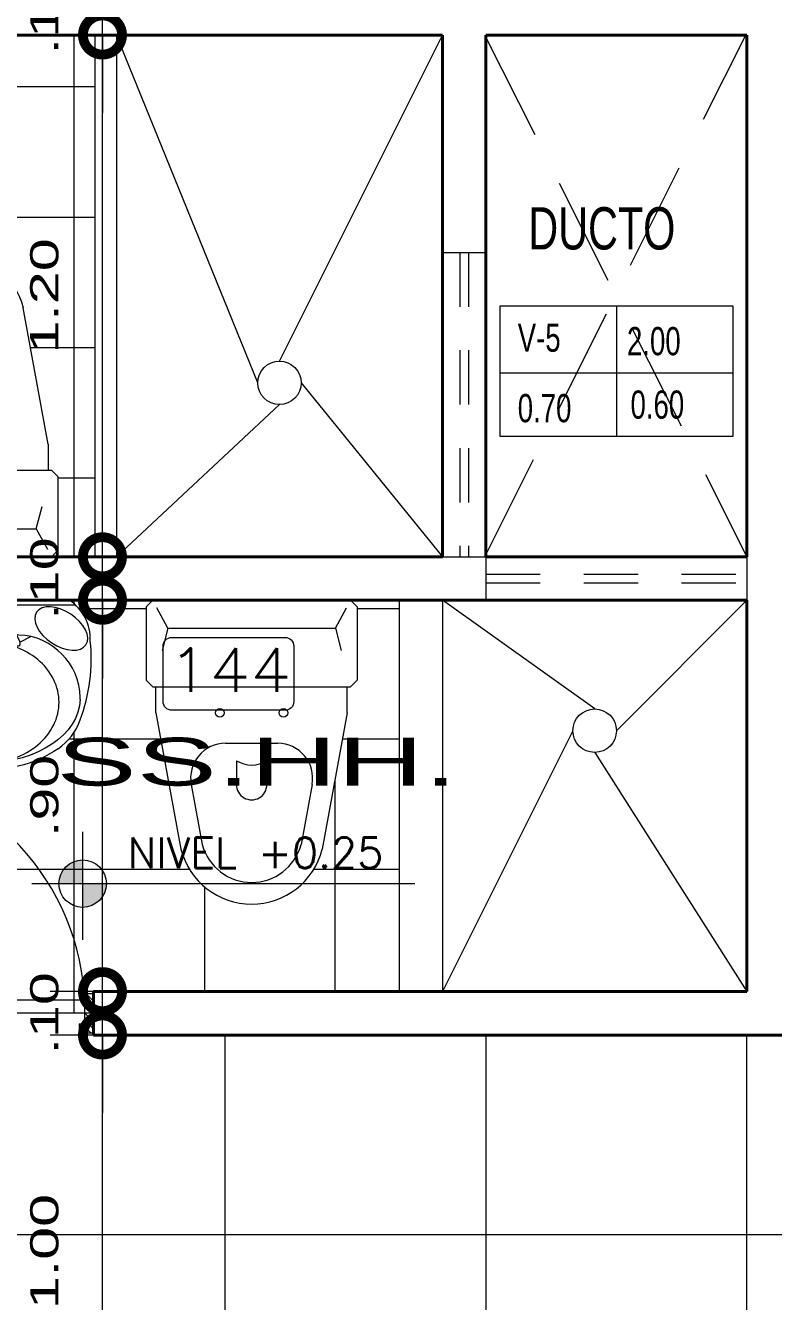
# Model space of a CAD drawing. Header units: inches. Extents: x 155.3 to 248.5, y 20.6 to 88.6.
# Drawn here: x 162.349 to 164.07, y 70.406 to 73.341 of the extents above; entities that cross this region are included whole.
import ezdxf
from ezdxf.enums import TextEntityAlignment as Align

# ---------------------------------------------------------------- set-up
doc = ezdxf.new("R2010")
doc.units = ezdxf.units.IN
doc.header["$MEASUREMENT"] = 0
doc.linetypes.add('CONTINUA', pattern=[0])
doc.linetypes.add('HIDDEN', pattern=[0.375, 0.25, -0.125])
for name, color, linetype in [('COTAS', 252, 'Continuous'), ('MOBILIARIO', 252, 'Continuous'), ('MURO', 7, 'Continuous'), ('PROYECCIONES', 252, 'Continuous'), ('PUERTAS', 23, 'Continuous'), ('TEXTOS PLANTA', 7, 'Continuous'), ('TEXTURAS', 251, 'Continuous'), ('VENTANAS', 40, 'Continuous')]:
    doc.layers.add(name, color=color, linetype=linetype)
doc.styles.add('Celso', font='swissel.ttf', dxfattribs={"width": 1.5})
doc.styles.add('ROMANS', font='romans', dxfattribs={"width": 1.1, "height": 1})
doc.styles.get("Standard").update_dxf_attribs({"font": 'arial.ttf'})
doc.dimstyles.new('PLANTA 1-50', dxfattribs={"dimtxt": 0.065, "dimasz": 0.18, "dimexe": 0.12, "dimexo": 0.12, "dimgap": 0.1, "dimtad": 2, "dimzin": 4, "dimdsep": 46, "dimtxsty": 'Celso', "dimblk": 'DOTSMALL', "dimcen": 0.065, "dimdle": 0.05, "dimclrd": 14, "dimclre": 251, "dimclrt": 256, "dimaunit": 1, "dimadec": 4, "dimazin": 1, "dimtfac": 1, "dimtix": 1, "dimtmove": 0, "dimatfit": 3, "dimldrblk": 'DOTSMALL', "dimfxl": 1, "dimlwd": 9, "dimlwe": 9, "dimarcsym": 0})
pattern_1 = [(314.9999999999999, (-96.52985856699738, 5.184583232853843), (-0.01325825214724776, -0.01325825214724777), [])]
pattern_2 = [(90, (0.7612052541221601, 0), (-0.3, 1.836909530733566e-17), []), (180, (0.7612052541221601, 0), (-3.673819061467131e-17, -0.3), [])]

# ---------------------------------------------------------------- blocks, each defined once
blk = doc.blocks.new('A$C2D8C4AFF')
at = {"lineweight": 0}
h = blk.add_hatch(dxfattribs=at)
h.set_pattern_fill('ANSI31', color=8, scale=0.1499999999999999, angle=16.99999999999995, style=0)
h.set_pattern_definition(pattern_1)
h.paths.add_polyline_path([(0.03500000397293945, 0.8649999762657998), (3.972829176746018e-09, 0.8649999762657892), (3.972786544181872e-09, 1.014999976265759), (0.05500000397294968, 1.014999976265756), (0.05500000397294968, 0.9799999762657734), (0.03500000397289682, 0.9799999762657592)])
h = blk.add_hatch(dxfattribs=at)
h.set_pattern_fill('ANSI31', color=8, scale=0.1499999999999999, angle=16.99999999999995, style=0)
h.set_pattern_definition(pattern_1)
h.paths.add_polyline_path([(1.000000003972815, 0.8649999762658851), (0.9650000039727757, 0.8649999762658638), (0.9650000039728042, 0.9299999762658437), (0.9650000039728042, 0.9799999762658516), (0.9450000039727655, 0.9799999762658445), (0.9450000039727939, 1.014999976265827), (1.000000003972801, 1.014999976265834)])
h = blk.add_hatch(dxfattribs=at)
h.set_pattern_fill('ANSI31', color=8, scale=0.1499999999999999, angle=16.99999999999995, style=0)
h.set_pattern_definition(pattern_1)
h.paths.add_polyline_path([(0.9650000039728894, -2.37339961017824e-08), (0.9150000039728354, -2.373400320720975e-08), (0.9150000039727928, 0.9299999762658331), (0.9650000039727757, 0.9299999762658437)])
at = {"color": 32, "lineweight": 0}
for p, q in [((3.972743911617727e-09, 0.864999976265814), (3.972729700763011e-09, 1.014999976265781)), ((0.055000003972836, 1.014999976265784), (3.972729700763011e-09, 1.014999976265781)), ((0.03500000397285419, 0.8649999762658283), (0.03500000397282577, 0.9799999762657805)), ((0.05500000397285021, 0.9799999762657947), (0.03500000397282577, 0.9799999762657805)), ((0.05500000397285021, 0.9799999762657947), (0.055000003972836, 1.014999976265784)), ((1.000000003972687, 1.014999976265862), (0.9450000039726802, 1.014999976265862)), ((0.9450000039726802, 0.9799999762658658), (0.9450000039726802, 1.014999976265862)), ((0.9650000039727047, 0.9799999762658729), (0.9450000039726802, 0.9799999762658658)), ((0.9650000039727047, 0.8649999762658886), (0.9650000039727047, 0.9799999762658729)), ((1.000000003972715, 0.86499997626591), (1.000000003972687, 1.014999976265862)), ((0.9150000039727217, 0.929999976265858), (0.9650000039727473, 0.9299999762658615)), ((0.9150000039726649, 0.929999976265858), (0.9150000039727786, -2.373398189092768e-08)), ((0.9650000039727189, 0.9299999762658686), (0.9650000039728042, -2.373397123278664e-08)), ((3.972743911617727e-09, 0.864999976265814), (0.03500000397285419, 0.8649999762658283)), ((0.9650000039727047, 0.8649999762658886), (1.000000003972715, 0.86499997626591)), ((0.9150000039727928, -2.3733978338214e-08), (0.9650000039728326, -2.373397478550032e-08))]:
    blk.add_line(p, q, dxfattribs=at)
at = {"lineweight": 0}
for p, q in [((0.8850000039727917, 0.07999997626593469), (0.9150000039727502, 0.0799999762659489)), ((0.8850000039727917, 0.04999997626596553), (0.9150000039727502, 0.04999997626596908))]:
    blk.add_line(p, q, dxfattribs=at)
blk.add_circle((0.8533772273711264, 0.06499997626595544), 0.0349999999999963, dxfattribs=at)
blk.add_arc((0.9697882772285595, 0.9358683929885814), 0.9374707719737768, 184.3354295784621, 266.6495738890734, dxfattribs=at)
blk = doc.blocks.new('A$C073B50C9')
at = {"color": 40, "lineweight": 0}
for p, q in [((-6.527404394773839e-09, 0.4700000367416877), (0.01499999347259617, 0.4850000367416882)), ((-6.527404394773839e-09, 0.01500003674168937), (-6.527404394773839e-09, 0.4700000367416877)), ((0.01499999347259617, 0.4850000367416882), (0.1839999934725967, 0.4850000367416882)), ((0.1989999934725972, 0.4700000367416877), (0.1839999934725967, 0.4850000367416882)), ((0.1989999934725972, 0.01500003674168937), (0.1989999934725972, 0.4700000367416877)), ((0.06399999347259566, 0.4350000367416911), (0.01732664072901535, 0.4605245265233364)), ((0.06399999347259566, 0.4350000367416911), (0.1154943481944013, 0.4483504250028965)), ((0.2589999934725959, 0.4625000367416874), (0.1989999934725954, 0.4625000367416874)), ((0.2589999934725959, 0.4625000367416874), (0.5727213706346035, 0.4050141350587531)), ((0.06399999347259566, 0.05000003674168951), (0.06399999347259566, 0.4350000367416911)), ((0.4234190194506464, 0.3815396254556056), (0.5618777777696611, 0.3561686206491395)), ((0.3289999934725962, 0.1821502929243302), (0.3289999934725962, 0.3028497805590469)), ((0.3689999934725954, 0.2775000367416887), (0.4239999934725951, 0.2775000367416887)), ((0.3689999934725954, 0.2075000367416884), (0.4239999934725951, 0.2075000367416884)), ((0.4234190194506482, 0.1034604480277714), (0.5618777777696771, 0.1288314528342411)), ((0.2589999934725959, 0.02250003674168966), (0.5727213706346035, 0.07998593842462398)), ((0.06399999347259566, 0.05000003674168951), (0.01732664072901535, 0.02447554696004417)), ((0.06399999347259566, 0.05000003674168951), (0.1154943481943995, 0.03664964848048058)), ((-6.527404394773839e-09, 0.01500003674168937), (0.01499999347259617, 3.674168880252182e-08)), ((0.01499999347259617, 3.674168880252182e-08), (0.1839999934725967, 3.674168880252182e-08)), ((0.1989999934725972, 0.01500003674168937), (0.1839999934725967, 3.674168880252182e-08)), ((0.2589999934725959, 0.02250003674168966), (0.1989999934725972, 0.02250003674168966))]:
    blk.add_line(p, q, dxfattribs=at)
for centre in [(0.2589999934725959, 0.3155000367416889), (0.2589999934725959, 0.1695000367416881)]:
    blk.add_circle(centre, 0.01, dxfattribs=at)
for centre, radius, start, end in [((0.4089999934725963, 0.3028497805590469), 0.08, 79.61638727476745, 180.0000000000002), ((0.531287035468571, 0.2425000367416885), 0.1677129580040244, 284.3033140702001, 75.69668592979963), ((0.531287035468571, 0.2425000367416885), 0.1177129580040244, 285.0626892433929, 74.93731075661547), ((0.312749993472595, 0.2425000367416885), 0.06625000000000075, 328.1092081981544, 31.89079180184538), ((0.4239999934725951, 0.2425000367416885), 0.03500000000000014, 270, 90), ((0.4089999934725963, 0.1821502929243302), 0.08, 180.0000000000002, 280.3836127252329)]:
    blk.add_arc(centre, radius, start, end, dxfattribs=at)
blk = doc.blocks.new('A$C304B3ECD')
at = {"color": 40, "lineweight": 0}
for p, q in [((0.2417201728699396, 0.3094442422726473), (0.2417201728699396, 0.3735601533836501)), ((0.2417201728699396, 0.2558077997792765), (0.2417201728699396, 0.3094442422726473)), ((0.2417201728699396, 0.2020713549655824), (0.2417201728699396, 0.2558077997792765)), ((0.02546810846481407, 0.2282455889445458), (0.02546810846481407, 0.2236908765272432)), ((0.4579722372732462, 0.2282455889445458), (0.4579722372732462, 0.2236908765272432)), ((0.1638826886069396, 0.0960089055707698), (0.1391329733055713, 0.08344166775997053)), ((0.1832778096327488, 0.05836964966793801), (0.1635885693163104, 0.09657968990642019)), ((0.1740742360439285, 0.1019828460076582), (0.1937634763603668, 0.06377280576917599)), ((0.1930795177236391, 0.1108342678154344), (0.1744005463392782, 0.1013495900088941)), ((0.1978867601469787, 0.1086546411689682), (0.2364090887972665, 0.1086546411689682)), ((0.2358222218995465, 0.1060898387159881), (0.2358222218995465, 0.06310526753905776)), ((0.2470312569407938, 0.1086546411689682), (0.2855535983731201, 0.1086546411689682)), ((0.2476181238403328, 0.06310526753905776), (0.2476181238403328, 0.1060898387159881)), ((0.3093661096941318, 0.1019828460076582), (0.2896768693776934, 0.06377280576917599)), ((0.2903608407982787, 0.1108342678154344), (0.3090399192047002, 0.1013498225103007)), ((0.3001625361071305, 0.05836964966793801), (0.3198517764235689, 0.09657968990642019)), ((0.3195578429045085, 0.09600926609265059), (0.3443085079529951, 0.08344192610921652)), ((0.1940734240165725, 0.05391737061755464), (0.1911998691835137, 0.0631651265258455)), ((0.2006017470253241, 0.05360511582794913), (0.2043448192275932, 0.06253639329507621)), ((0.2400610199988691, 0.05420255670206586), (0.2383794249385787, 0.06373935620386817)), ((0.246497513155667, 0.05306762929750164), (0.2513394731581897, 0.06145415003184951)), ((0.2828385987127362, 0.05360511582794913), (0.2790955265104671, 0.06253639329507621)), ((0.2893669217214878, 0.05391737061755464), (0.2922404765545465, 0.0631651265258455)), ((0.1874305826118174, 0.04358532588513242), (0.1778243333360692, 0.04236128276635043)), ((0.1888717249444412, 0.04996024652346875), (0.180726111317675, 0.05519735310473095)), ((0.1904243235353746, 0.03777550492041826), (0.18385230940887, 0.03066305548155412)), ((0.1964521430659474, 0.03524926342753076), (0.1959894825363548, 0.02557640180849319)), ((0.2026935574508784, 0.03718865787696757), (0.2085567345225385, 0.02948142352862249)), ((0.2054020190794503, 0.0491695896390496), (0.21401029323399, 0.05360534467864397)), ((0.2062281395342538, 0.04268622405207623), (0.2156737084956362, 0.0405509175826495)), ((0.2321654922966658, 0.04479303319668304), (0.2224815722898015, 0.04479303319668304)), ((0.2344008629120466, 0.05093466348363052), (0.2269825498028908, 0.05715936727675341)), ((0.2344008629120466, 0.03865140291155456), (0.2269825498028908, 0.03242669911661267)), ((0.2400610199988691, 0.03538350969130022), (0.2383794249385787, 0.02584671018949791)), ((0.246497513155667, 0.03651843709586444), (0.2513394731581897, 0.02813191636333556)), ((0.2506986356970842, 0.04806092641511839), (0.2597985438665305, 0.0513730221237978)), ((0.2506986356970842, 0.04152513997824769), (0.2597985438665305, 0.03821304426956829)), ((0.2772122062038065, 0.04268622405207623), (0.2677666372442431, 0.0405509175826495)), ((0.2780383266604289, 0.0491695896390496), (0.2694300525040703, 0.05360534467864397)), ((0.2807467882890009, 0.03718865787696757), (0.2748836112155217, 0.02948142352862249)), ((0.2869882026739319, 0.03524926342753076), (0.2874508632017054, 0.02557640180849319)), ((0.2930160222026856, 0.03777550492041826), (0.2995880363291903, 0.03066305548155412)), ((0.2945686207936191, 0.04996024652346875), (0.3027142344203853, 0.05519735310473095)), ((0.2960097631262428, 0.04358532588513242), (0.3056160124019911, 0.04236128276635043)), ((0.04927374509181703, 2.824445743954129e-08), (0.4341666006462432, 2.824445743954129e-08))]:
    blk.add_line(p, q, dxfattribs=at)
at = {"color": 40, "linetype": 'Continuous', "lineweight": 0}
blk.add_line((0.03697684046939997, 0.01158496363233041), (0.4464635052686603, 0.01158496363233041), dxfattribs=at)
at = {"color": 40, "lineweight": 0}
for centre, radius in [((0.2417201728690301, 0.1422444494338464), 0.02171386277895655), ((0.2417201728690301, 0.1422444494338464), 0.01519971362603623), ((0.1969086290278241, 0.04479303319850203), 0.01923860057873997), ((0.2417201728690301, 0.04479303319850203), 0.01923860057873997), ((0.2865317167084172, 0.04479303319850203), 0.01923860057873997), ((0.2865317167084172, 0.04479303319850203), 0.01843017168915308), ((0.1969086290278241, 0.04479303319850203), 0.009554680571939232), ((0.1969086290278241, 0.04479303319850203), 0.00879457737101369), ((0.2417201728690301, 0.04479303319850203), 0.009554680571939232), ((0.2417201728690301, 0.04479303319850203), 0.00879457737101369), ((0.2865317167084172, 0.04479303319850203), 0.009554680571939232), ((0.2865317167084172, 0.04479303319850203), 0.00879457737101369)]:
    blk.add_circle(centre, radius, dxfattribs=at)
at = {"color": 40, "linetype": 'Continuous', "lineweight": 0}
for centre, radius, start, end in [((0.2310910858027668, 0.202253797894727), 0.1695349576280719, 108.9233758862578, 129.6135555593565), ((0.241720168592586, 0.1712501614612023), 0.2023099919221996, 89.99999878906299, 108.9233843760399), ((0.2417201771436552, 0.1712501614630213), 0.2023099919218742, 71.07661562396014, 90.00000121093701), ((0.2523492599352934, 0.202253797892908), 0.1695349576283324, 50.38644444064346, 71.0766241137422), ((0.2147591873304222, 0.2219862029970585), 0.1439205335900858, 129.6135652854638, 153.4140162108051), ((0.2686811584058191, 0.2219862029970585), 0.1439205335900884, 26.58598378919493, 50.38643471453616), ((0.1895721571723001, 0.2345913037380427), 0.1157553946252319, 153.4140521437641, 179.9999462961577), ((0.2938681885639411, 0.2345913037380427), 0.1157553946252269, 5.370384227913748e-05, 26.58594785623587), ((0.1895721981468554, 0.234591511055541), 0.1157554356002619, 180.0000489121002, 206.585943064561), ((0.2938681475893858, 0.234591511055541), 0.1157554356002666, 333.4140569354391, 359.9999510878998), ((0.2147591873304222, 0.2471966021158636), 0.1439205335900544, 206.5859837892008, 230.3864347145361), ((0.2686811584058191, 0.2471966021158636), 0.14392053359005, 309.6135652854638, 333.4140162107992), ((0.2310910858027668, 0.2669290072181951), 0.1695349576280981, 230.3864444404969, 251.0766241136928), ((0.2523492599334745, 0.2669290072200141), 0.1695349576283624, 288.9233758862578, 309.6135555593565), ((0.241720168592586, 0.2979326436517198), 0.2023099919222035, 251.07661562396, 268.3294184542007), ((0.2417201771436552, 0.2979326436517198), 0.2023099919218622, 271.6705815457993, 288.9233843760398)]:
    blk.add_arc(centre, radius, start, end, dxfattribs=at)
at = {"color": 40, "lineweight": 0}
for centre, radius, start, end in [((0.1570789972570523, 0.2264947190516153), 0.1407598520232483, 125.1623114213681, 159.7315815113238), ((0.3265909663509987, 0.225870525387208), 0.1407598520232483, 20.12500374610805, 53.80269294378267), ((0.4063363469554346, 0.1344477846279091), 0.4064699657100206, 159.7315815113238, 185.8167220719945), ((0.07710399878080665, 0.1344477846279091), 0.4064699657100206, 354.1832779280056, 20.12500374621946), ((0.1715421988369812, 0.2258921061266932), 0.1460906748901641, 180.8633401038522, 267.9153315602535), ((0.3118981468992601, 0.2258921061266932), 0.1460906748901641, 272.0846684397465, 359.1366598961478), ((0.3544770716958041, 0.09062268756598257), 0.1648729555571533, 140.7045692602549, 171.1857435863931), ((0.2417201728690301, 0.1828981154877596), 0.01917323947947673, 39.29543100005468, 140.7045689999453), ((0.1289632868224757, 0.09062268756598257), 0.1648729555572437, 8.814256413711716, 39.29543073987534), ((0.1120737861324628, 0.09049307175074262), 0.1101491537774453, 178.5640153004684, 235.2402627177042), ((0.1688314026792099, 0.09928126795885817), 0.005897950970331689, 27.2615851309506, 207.2615851308341), ((0.1978867564844435, 0.115045718897008), 0.006391077726602388, 172.4409240362442, 270.0000328281803), ((0.2417201728690301, 0.1060898387159881), 0.005897950970332859, 0, 180), ((0.2855536020338363, 0.115045718897008), 0.00639107772663797, 269.9999671712986, 7.559075963440821), ((0.3146089430588503, 0.09928126795885817), 0.005897950970331689, 332.7384148691658, 152.7384148690494), ((0.3713665596037785, 0.09049307175074262), 0.1101491537774454, 304.7597372822958, 1.435984699531555), ((0.2248302042294412, 0.9222328994738831), 0.844370833635767, 266.0202762650239, 266.439573010995), ((0.1693921397323024, 0.08096387177384656), 0.02814911004228195, 293.7433526481882, 320.7798176132331), ((0.2248302042294412, 0.9222328994738831), 0.844370833635767, 267.367200434987, 270.7495787255613), ((0.1990799421778533, 0.09018876147375465), 0.02814911004228195, 253.7433526482184, 280.7798176133116), ((0.2277517630696124, 0.0781724853960526), 0.02814911004228195, 213.7433526482406, 240.7798176133356), ((0.2189963596624906, 0.08415183221141831), 0.02814911004228195, 286.4817675174261, 313.5182324825071), ((0.249612070374063, 0.08955020804306457), 0.02814911004228195, 246.4817675174551, 273.5182324826267), ((0.2586101415068001, 0.9222328994738831), 0.844370833635767, 269.2504212744386, 272.6327995650129), ((0.276535074533534, 0.07400620434519567), 0.02814911004228195, 206.48176751755, 233.5182324825603), ((0.2556885826684479, 0.0781724853960526), 0.02814911004228195, 299.2201823866642, 326.2566473517594), ((0.284360403558388, 0.09018876147375465), 0.02814911004228195, 259.2201823866884, 286.2566473517815), ((0.3140482060039389, 0.08096387177384656), 0.02814911004228195, 219.2201823867669, 246.2566473518118), ((0.2586101415068001, 0.9222328994738831), 0.844370833635767, 273.560426989005, 273.979723734976), ((0.1525796084402131, 0.05481424471064145), 0.02814911004228195, 333.7433526482348, 0.7798176132891395), ((0.1565091185434753, 0.02397558140647504), 0.02814911004228195, 13.74335264827986, 40.77981761332557), ((0.1793420085937427, 0.00287763515653694), 0.02814911004228195, 53.74335264817248, 80.77981761329497), ((0.2103945155754658, 0.001392369486993061), 0.02814911004228195, 93.74335264821353, 120.7798176132465), ((0.2351368263639628, 0.0202147567134574), 0.02814911004228195, 133.7433526481757, 160.7798176133123), ((0.2419917387592463, 0.0505375926633036), 0.02814911004228195, 173.7433526482586, 200.7798176133591), ((0.1990133736976745, 0.06033703689637093), 0.02814911004228195, 326.4817675175267, 353.5182324825715), ((0.1990133736976745, 0.02924902949881414), 0.02814911004228195, 6.481767517533399, 33.51823248259612), ((0.2189963596624906, 0.005434234183766762), 0.02814911004228195, 46.48176751750235, 73.51823248262399), ((0.276535074533534, 0.01557986205180839), 0.02814911004228195, 126.4817675174397, 153.5182324825666), ((0.2871677992802901, 0.04479303319850203), 0.02814911004228195, 166.4817675175537, 193.5182324825536), ((0.241448606976995, 0.0505375926633036), 0.02814911004228195, 339.2201823866409, 6.256647351741429), ((0.2483035193722785, 0.0202147567134574), 0.02814911004228195, 19.22018238668769, 46.25664735182429), ((0.2730458301607754, 0.001392369486993061), 0.02814911004228195, 59.22018238675363, 86.25664735178637), ((0.3040983371424986, 0.00287763515653694), 0.02814911004228195, 99.22018238670502, 126.2566473518275), ((0.326931227192766, 0.02397558140647504), 0.02814911004228195, 139.2201823866744, 166.2566473517199), ((0.3308607372960282, 0.05481424471064145), 0.02814911004228195, 179.2201823867109, 206.2566473517652), ((0.249612070374063, 3.585835212049915e-05), 0.02814911004228195, 86.48176751747734, 113.5182324825449)]:
    blk.add_arc(centre, radius, start, end, dxfattribs=at)
at = {"color": 40, "lineweight": 0, "extrusion": (0, 0, -1)}
blk.add_ellipse((0.2417201728699396, 0.2251190542784656), major_axis=(0.2163000480195009, 7.816962599809244e-16), ratio=0.6862739997718429, start_param=3.162656670903043, end_param=6.262121289866346, dxfattribs=at)
at = {"color": 40, "linetype": 'Continuous', "lineweight": 0, "extrusion": (0, 0, -0.9999999999999999)}
blk.add_ellipse((0.06884082162516592, 0.06496840898135758), major_axis=(-0.05690717271752938, 0.03734943307717195), ratio=0.5821580665928079, start_param=3.141592653589666, end_param=9.424777960769251, dxfattribs=at)
at = {"color": 40, "linetype": 'Continuous', "lineweight": 0}
blk.add_ellipse((0.4145995241128944, 0.06496840898135758), major_axis=(0.05690717271521849, 0.03734943307973941), ratio=0.5821580666101129, start_param=1.570796326794912, end_param=7.853981633974498, dxfattribs=at)
at = {"color": 40, "lineweight": 0}
blk.add_open_spline([(0.07601614704847037, 0.3415692612280594), (0.1277417847836873, 0.3780067524795498), (0.2028921199130522, 0.3959174248821995), (0.3252390785842394, 0.3838000188508062), (0.3734077479080256, 0.3660353870046578), (0.4097191939368017, 0.339462046725302)], degree=3, knots=[3.90700366059704, 3.90700366059704, 3.90700366059704, 3.90700366059704, 4.855716871944848, 4.855716871944848, 5.532923367796807, 5.532923367796807, 5.532923367796807, 5.532923367796807], dxfattribs=at)
blk = doc.blocks.new('_DotSmall')
at = {"color": 0, "linetype": 'ByBlock', "lineweight": 0, "const_width": 0.5}
blk.add_lwpolyline([(-0.0625, 0, 1), (0.0625, 0, 1)], format="xyb", close=True, dxfattribs=at)
blk = doc.blocks.new('*D181')
at = {"layer": 'COTAS', "color": 14, "linetype": 'CONTINUA', "lineweight": 9, "transparency": 16777216}
blk.add_line((162.526355166309, 69.97298074984256), (162.526355166309, 71.06889652130796), dxfattribs=at)
at = {"layer": 'COTAS', "color": 251, "linetype": 'Continuous', "lineweight": 9, "transparency": 16777216}
blk.add_line((162.5884419646815, 71.01889652130797), (162.406355166309, 71.01889652130797), dxfattribs=at)
at = {"layer": 'COTAS', "color": 251, "linetype": 'CONTINUA', "lineweight": 9, "transparency": 16777216}
blk.add_line((162.5884419646815, 70.02298074984256), (162.406355166309, 70.02298074984256), dxfattribs=at)
at = {"layer": 'Defpoints', "color": 0, "lineweight": 0, "transparency": 16777216}
for p in [(162.526355166309, 71.01889652130797), (162.7084419646815, 71.01889652130797), (162.7084419646815, 70.02298074984256)]:
    blk.add_point(p, dxfattribs=at)
at = {"layer": 'COTAS', "color": 14, "lineweight": 9, "transparency": 16777216, "xscale": 0.18, "yscale": 0.18, "zscale": 0.18}
for p, rotation in [((162.526355166309, 71.01889652130797), 90), ((162.526355166309, 70.02298074984256), 270)]:
    blk.add_blockref('_DotSmall', p, dxfattribs=dict(at, rotation=rotation))
at = {"layer": 'COTAS', "lineweight": 0, "transparency": 16777216, "insert": (162.3929981683374, 70.52093863557529), "char_height": 0.065, "attachment_point": 5, "rotation": 90, "style": 'Celso'}
blk.add_mtext('1.00', dxfattribs=at)
blk = doc.blocks.new('*D182')
at = {"layer": 'COTAS', "color": 14, "linetype": 'CONTINUA', "lineweight": 9, "transparency": 16777216}
for p, q in [((162.526355166309, 71.11889652130796), (162.526355166309, 71.29889652130797)), ((162.526355166309, 71.01889652130797), (162.526355166309, 71.11889652130796)), ((162.526355166309, 71.01889652130797), (162.526355166309, 70.83889652130796))]:
    blk.add_line(p, q, dxfattribs=at)
at = {"layer": 'COTAS', "color": 251, "linetype": 'Continuous', "lineweight": 9, "transparency": 16777216}
blk.add_line((162.6421191060008, 71.11889652130796), (162.406355166309, 71.11889652130796), dxfattribs=at)
at = {"layer": 'COTAS', "color": 251, "linetype": 'CONTINUA', "lineweight": 9, "transparency": 16777216}
blk.add_line((162.5884419646815, 71.01889652130797), (162.406355166309, 71.01889652130797), dxfattribs=at)
at = {"layer": 'Defpoints', "color": 0, "lineweight": 0, "transparency": 16777216}
for p in [(162.526355166309, 71.11889652130796), (162.7621191060008, 71.11889652130796), (162.7084419646815, 71.01889652130797)]:
    blk.add_point(p, dxfattribs=at)
at = {"layer": 'COTAS', "color": 14, "lineweight": 9, "transparency": 16777216, "xscale": 0.18, "yscale": 0.18, "zscale": 0.18}
for p, rotation in [((162.526355166309, 71.11889652130796), 270), ((162.526355166309, 71.01889652130797), 90)]:
    blk.add_blockref('_DotSmall', p, dxfattribs=dict(at, rotation=rotation))
at = {"layer": 'COTAS', "lineweight": 0, "transparency": 16777216, "insert": (162.3929981683374, 71.06889652130799), "char_height": 0.065, "attachment_point": 5, "rotation": 90, "style": 'Celso'}
blk.add_mtext('.10', dxfattribs=at)
blk = doc.blocks.new('*D183')
at = {"layer": 'COTAS', "color": 14, "linetype": 'CONTINUA', "lineweight": 9, "transparency": 16777216}
blk.add_line((162.526355166309, 71.06889652130796), (162.526355166309, 72.06889652130796), dxfattribs=at)
at = {"layer": 'COTAS', "color": 251, "linetype": 'Continuous', "lineweight": 9, "transparency": 16777216}
blk.add_line((162.6204786555991, 72.01889652130797), (162.406355166309, 72.01889652130797), dxfattribs=at)
at = {"layer": 'COTAS', "color": 251, "linetype": 'CONTINUA', "lineweight": 9, "transparency": 16777216}
blk.add_line((162.6421191060008, 71.11889652130796), (162.406355166309, 71.11889652130796), dxfattribs=at)
at = {"layer": 'Defpoints', "color": 0, "lineweight": 0, "transparency": 16777216}
for p in [(162.526355166309, 72.01889652130797), (162.7404786555991, 72.01889652130797), (162.7621191060008, 71.11889652130796)]:
    blk.add_point(p, dxfattribs=at)
at = {"layer": 'COTAS', "color": 14, "lineweight": 9, "transparency": 16777216, "xscale": 0.18, "yscale": 0.18, "zscale": 0.18}
for p, rotation in [((162.526355166309, 72.01889652130797), 90), ((162.526355166309, 71.11889652130796), 270)]:
    blk.add_blockref('_DotSmall', p, dxfattribs=dict(at, rotation=rotation))
at = {"layer": 'COTAS', "lineweight": 0, "transparency": 16777216, "insert": (162.3929981683374, 71.56889652130799), "char_height": 0.065, "attachment_point": 5, "rotation": 90, "style": 'Celso'}
blk.add_mtext('.90', dxfattribs=at)
blk = doc.blocks.new('*D184')
at = {"layer": 'COTAS', "color": 14, "linetype": 'CONTINUA', "lineweight": 9, "transparency": 16777216}
for p, q in [((162.526355166309, 72.11889652130793), (162.526355166309, 72.29889652130794)), ((162.526355166309, 72.01889652130795), (162.526355166309, 72.11889652130793)), ((162.526355166309, 72.01889652130795), (162.526355166309, 71.83889652130794))]:
    blk.add_line(p, q, dxfattribs=at)
at = {"layer": 'COTAS', "color": 251, "linetype": 'Continuous', "lineweight": 9, "transparency": 16777216}
blk.add_line((162.6246881355025, 72.11889652130793), (162.406355166309, 72.11889652130793), dxfattribs=at)
at = {"layer": 'COTAS', "color": 251, "linetype": 'CONTINUA', "lineweight": 9, "transparency": 16777216}
blk.add_line((162.6204786555991, 72.01889652130795), (162.406355166309, 72.01889652130795), dxfattribs=at)
at = {"layer": 'Defpoints', "color": 0, "lineweight": 0, "transparency": 16777216}
for p in [(162.526355166309, 72.11889652130793), (162.7446881355025, 72.11889652130793), (162.7404786555991, 72.01889652130795)]:
    blk.add_point(p, dxfattribs=at)
at = {"layer": 'COTAS', "color": 14, "lineweight": 9, "transparency": 16777216, "xscale": 0.18, "yscale": 0.18, "zscale": 0.18}
for p, rotation in [((162.526355166309, 72.11889652130793), 270), ((162.526355166309, 72.01889652130795), 90)]:
    blk.add_blockref('_DotSmall', p, dxfattribs=dict(at, rotation=rotation))
at = {"layer": 'COTAS', "lineweight": 0, "transparency": 16777216, "insert": (162.3929981683374, 72.06889652130796), "char_height": 0.065, "attachment_point": 5, "rotation": 90, "style": 'Celso'}
blk.add_mtext('.10', dxfattribs=at)
blk = doc.blocks.new('*D185')
at = {"layer": 'COTAS', "color": 14, "linetype": 'CONTINUA', "lineweight": 9, "transparency": 16777216}
blk.add_line((162.526355166309, 72.06889652130793), (162.526355166309, 73.36889652130793), dxfattribs=at)
at = {"layer": 'COTAS', "color": 251, "linetype": 'Continuous', "lineweight": 9, "transparency": 16777216}
blk.add_line((162.6231376972938, 73.31889652130793), (162.406355166309, 73.31889652130793), dxfattribs=at)
at = {"layer": 'COTAS', "color": 251, "linetype": 'CONTINUA', "lineweight": 9, "transparency": 16777216}
blk.add_line((162.6246881355025, 72.11889652130793), (162.406355166309, 72.11889652130793), dxfattribs=at)
at = {"layer": 'Defpoints', "color": 0, "lineweight": 0, "transparency": 16777216}
for p in [(162.526355166309, 73.31889652130793), (162.7431376972938, 73.31889652130793), (162.7446881355025, 72.11889652130793)]:
    blk.add_point(p, dxfattribs=at)
at = {"layer": 'COTAS', "color": 14, "lineweight": 9, "transparency": 16777216, "xscale": 0.18, "yscale": 0.18, "zscale": 0.18}
for p, rotation in [((162.526355166309, 73.31889652130793), 90), ((162.526355166309, 72.11889652130793), 270)]:
    blk.add_blockref('_DotSmall', p, dxfattribs=dict(at, rotation=rotation))
at = {"layer": 'COTAS', "lineweight": 0, "transparency": 16777216, "insert": (162.3929542197234, 72.71889652130797), "char_height": 0.065, "attachment_point": 5, "rotation": 90, "style": 'Celso'}
blk.add_mtext('1.20', dxfattribs=at)
blk = doc.blocks.new('*D186')
at = {"layer": 'COTAS', "color": 14, "linetype": 'CONTINUA', "lineweight": 9, "transparency": 16777216}
for p, q in [((162.526355166309, 73.41889652130796), (162.526355166309, 73.59889652130796)), ((162.526355166309, 73.31889652130795), (162.526355166309, 73.41889652130796)), ((162.526355166309, 73.31889652130795), (162.526355166309, 73.13889652130794))]:
    blk.add_line(p, q, dxfattribs=at)
at = {"layer": 'COTAS', "color": 251, "linetype": 'Continuous', "lineweight": 9, "transparency": 16777216}
blk.add_line((162.6231376972938, 73.41889652130796), (162.406355166309, 73.41889652130796), dxfattribs=at)
at = {"layer": 'COTAS', "color": 251, "linetype": 'CONTINUA', "lineweight": 9, "transparency": 16777216}
blk.add_line((162.6231376972938, 73.31889652130795), (162.406355166309, 73.31889652130795), dxfattribs=at)
at = {"layer": 'Defpoints', "color": 0, "lineweight": 0, "transparency": 16777216}
for p in [(162.526355166309, 73.41889652130796), (162.7431376972938, 73.41889652130796), (162.7431376972938, 73.31889652130795)]:
    blk.add_point(p, dxfattribs=at)
at = {"layer": 'COTAS', "color": 14, "lineweight": 9, "transparency": 16777216, "xscale": 0.18, "yscale": 0.18, "zscale": 0.18}
for p, rotation in [((162.526355166309, 73.41889652130796), 270), ((162.526355166309, 73.31889652130795), 90)]:
    blk.add_blockref('_DotSmall', p, dxfattribs=dict(at, rotation=rotation))
at = {"layer": 'COTAS', "lineweight": 0, "transparency": 16777216, "insert": (162.3929981683374, 73.36889652130797), "char_height": 0.065, "attachment_point": 5, "rotation": 90, "style": 'Celso'}
blk.add_mtext('.10', dxfattribs=at)

msp = doc.modelspace()

# ---------------------------------------------------------------- hatches: boundary and pattern name
at = {"layer": 'TEXTOS PLANTA', "lineweight": 9}
h = msp.add_hatch(color=7, dxfattribs=at)
h.paths.add_polyline_path([(162.4260254221657, 71.36717266379426), (162.4806477442177, 71.36717266379426), (162.4806477442177, 71.42179498584633, 0.4142135623729886)])
h.paths.add_polyline_path([(162.4806477442177, 71.36717266379426), (162.4806477442177, 71.3125503417422, 0.4142135623732935), (162.5352700662698, 71.36717266379426)])
at = {"layer": 'TEXTURAS', "lineweight": 0}
h = msp.add_hatch(dxfattribs=at)
h.set_pattern_fill('_USER', color=251, scale=0.3, angle=90, style=0, double=1, pattern_type=0)
h.set_pattern_definition(pattern_2)
edge = h.paths.add_edge_path()
edge.add_line((162.3441620737168, 72.69161789846993), (162.4016479753997, 72.37789652130793))
edge.add_line((162.4016479753997, 72.37789652130793), (162.4016479753997, 72.31789652130793))
edge.add_line((162.4016479753997, 72.31789652130793), (162.4091479753997, 72.31789652130793))
edge.add_line((162.4091479753997, 72.31789652130793), (162.4241479753997, 72.30289652130793))
edge.add_line((162.4241479753997, 72.30289652130793), (162.4241479753997, 72.13389652130793))
edge.add_line((162.4241479753997, 72.13389652130793), (162.4091479753997, 72.11889652130793))
edge.add_line((162.4091479753997, 72.11889652130793), (162.5084153030509, 72.11889652130793))
edge.add_line((162.5084153030509, 72.11889652130793), (162.5084153030509, 73.31889652130795))
edge.add_line((162.5084153030509, 73.31889652130795), (161.1957435854864, 73.31889652130795))
edge.add_line((161.1957435854864, 73.31889652130795), (161.1957435854864, 73.29789652130798))
edge.add_line((161.1957435854864, 73.29789652130798), (161.7147435854864, 73.29789652130802))
edge.add_line((161.7147435854864, 73.29789652130802), (161.7147435854864, 73.26789652130805))
edge.add_arc((161.1532225354528, 73.30076948526148), 0.5624824631842797, 274.33542957846294, 356.64957388907413, ccw=False)
edge.add_line((161.1957435854865, 72.73989652130807), (161.1957435854865, 72.71889652130795))
edge.add_line((161.1957435854865, 72.71889652130795), (161.2057435854864, 72.71889652130795))
edge.add_line((161.2057435854864, 72.71889652130795), (161.2057435854864, 72.11889652130795))
edge.add_line((161.2057435854864, 72.11889652130795), (161.3784031110354, 72.11889652130795))
edge.add_arc((161.4412031520772, 72.20938956481423), 0.1101491537774544, 178.5640153036678, 235.24026271751148, ccw=False)
edge.add_arc((161.7354657129002, 72.25334427769081), 0.4064699657099964, 159.8749962533624, 185.8167220727691, ccw=False)
edge.add_arc((161.48597874533, 72.3447670184507), 0.1407598520232321, 126.19730706616829, 159.8749962534322, ccw=False)
edge.add_spline(control_points=[(161.4028505177442, 72.45835853978878), (161.439161963773, 72.48493188006813), (161.4873306330967, 72.50269651191428), (161.6096775917679, 72.51481391794567), (161.6848279268973, 72.49690324554302), (161.7365535646325, 72.46046575429153)], knot_values=[3.90700366059704, 3.90700366059704, 3.90700366059704, 3.90700366059704, 4.584210156448998, 4.584210156448998, 5.532923367796807, 5.532923367796807, 5.532923367796807, 5.532923367796807], degree=3, periodic=0)
edge.add_arc((161.6554907144239, 72.34539121211512), 0.140759852023252, 20.26841848892991, 54.837688544503976, ccw=False)
edge.add_arc((161.4062333647256, 72.25334427769137), 0.4064699657100198, -5.816722072845209, 20.268418488954183, ccw=False)
edge.add_arc((161.7004959255485, 72.20938956481423), 0.1101491537774543, -55.240262717511484, 1.435984696339574, ccw=False)
edge.add_line((161.7632959665904, 72.11889652130795), (161.9541479753997, 72.11889652130795))
edge.add_line((161.9541479753997, 72.11889652130795), (161.9391479753997, 72.13389652130793))
edge.add_line((161.9391479753997, 72.13389652130793), (161.9391479753997, 72.30289652130793))
edge.add_line((161.9391479753997, 72.30289652130793), (161.9541479753997, 72.31789652130793))
edge.add_line((161.9541479753997, 72.31789652130793), (161.9616479753997, 72.31789652130793))
edge.add_line((161.9616479753997, 72.31789652130793), (161.9616479753997, 72.37789652130793))
edge.add_line((161.9616479753997, 72.37789652130793), (162.0191338770826, 72.69161789846993))
edge.add_arc((162.1816479753997, 72.6501835633039), 0.1677129580040352, 14.303314070198894, 165.6966859298011, ccw=False)
h.paths.add_polyline_path([(161.7147435854864, 73.267896521308), (161.6847435854864, 73.267896521308), (161.6847435854864, 73.24989652130803, -0.2896898633029691), (161.6967435854864, 73.23092285534702, -1), (161.6547435854864, 73.23092285534702, -0.2896898633029691), (161.6667435854864, 73.24989652130803), (161.6667435854864, 73.267896521308), (161.1567435854865, 73.26789652130795), (161.1567435854865, 73.29789652130796), (161.1507435854864, 73.29789652130796), (161.1507435854864, 72.73989652130803), (161.1957435854861, 72.73989652130804, 0.3754478063369026)])
h = msp.add_hatch(dxfattribs=at)
h.set_pattern_fill('_USER', color=251, scale=0.6, angle=90, style=0, double=1, pattern_type=0)
h.set_pattern_definition([(90, (-0.9916415387080235, -0.8402123146809402), (-0.6, 3.673819061467131e-17), []), (180, (-0.9916415387080235, -0.8402123146809402), (-7.347638122934263e-17, -0.6), [])])
h.paths.add_polyline_path([(165.6084352908842, 71.12298074984255), (165.708435290886, 71.12298074984255), (165.7084153030509, 72.01889652130795), (165.6084153030509, 72.01889652130795), (165.5754153030509, 72.02389652130796), (165.5754153030509, 72.04489652130796), (165.587415303051, 72.04489652130796), (165.587415303051, 72.06889652130795), (165.029415303051, 72.06889652130795), (165.029415303051, 72.04489652130802), (165.041415303051, 72.044896521308), (165.041415303051, 72.02389652130802), (165.0084153030509, 72.02389652130802), (165.0084153030509, 72.01889652130795), (164.1084153030509, 72.01889652130795), (164.1084153030509, 71.01889652130795), (162.5057435854864, 71.01889652130797), (162.5057435854864, 71.02389652130803), (162.4727435854864, 71.02389652130803), (162.4727435854864, 71.04489652130802), (162.4847435854864, 71.04489652130803), (162.4847435854864, 71.06889652130796), (161.9267435854864, 71.06889652130796), (161.9267435854864, 71.04489652130798), (161.9387435854865, 71.04489652130798), (161.9387435854865, 71.02389652130798), (161.9057435854864, 71.02389652130798), (161.9057435854864, 69.9675573298219), (161.9055412070469, 69.92355732982182), (161.8775412070469, 69.9235573298218), (161.8775412070469, 69.93955732982182), (161.845541207047, 69.93955732982182), (161.845541207047, 69.1955573298219), (161.877541207047, 69.1955573298219), (161.877541207047, 69.21155732982191), (161.905541207047, 69.21155732982191), (161.905541207047, 69.16755732982192), (161.9498919963422, 69.16755732982192), (161.9498919963423, 69.13946288655009), (161.9338380287583, 69.13946288655009), (161.9338380287583, 69.10735495138235), (162.6803475214097, 69.10735495138235), (162.6803475214097, 69.13946288655016), (162.6642935538258, 69.13946288655015), (162.6642935538258, 69.16755732982197), (162.7084419646815, 69.16755732982197), (162.7084419646815, 70.02298074984256), (165.6084419646796, 70.02298074984256)])
h = msp.add_hatch(dxfattribs=at)
h.set_pattern_fill('_USER', color=251, scale=0.3, angle=90, style=0, double=1, pattern_type=0)
h.set_pattern_definition(pattern_2)
edge = h.paths.add_edge_path()
edge.add_line((163.2084153030509, 72.01889652130797), (163.0969125989116, 72.01889652130797))
edge.add_line((163.0969125989116, 72.01889652130797), (163.1119125989117, 72.00389652130795))
edge.add_line((163.1119125989117, 72.00389652130795), (163.1119125989117, 71.83489652130795))
edge.add_line((163.1119125989117, 71.83489652130795), (163.0969125989116, 71.81989652130795))
edge.add_line((163.0969125989116, 71.81989652130795), (163.0894125989117, 71.81989652130795))
edge.add_line((163.0894125989117, 71.81989652130795), (163.0894125989117, 71.75989652130795))
edge.add_line((163.0894125989117, 71.75989652130795), (163.0319266972287, 71.446175144146))
edge.add_arc((162.8694125989117, 71.48760947931198), 0.1677129580040353, 194.3033140701848, 345.6966859298152, ccw=False)
edge.add_line((162.7068985005946, 71.446175144146), (162.6494125989117, 71.75989652130795))
edge.add_line((162.6494125989117, 71.75989652130795), (162.6494125989117, 71.81989652130795))
edge.add_line((162.6494125989117, 71.81989652130795), (162.6419125989117, 71.81989652130795))
edge.add_line((162.6419125989117, 71.81989652130795), (162.6269125989116, 71.83489652130795))
edge.add_line((162.6269125989116, 71.83489652130795), (162.6269125989116, 72.00389652130795))
edge.add_line((162.6269125989116, 72.00389652130795), (162.6419125989117, 72.01889652130795))
edge.add_line((162.6419125989117, 72.01889652130795), (162.4510605901023, 72.01889652130795))
edge.add_arc((162.3882605490605, 71.92840347780165), 0.1101491537774543, -1.435984696339574, 55.24026271751569, ccw=False)
edge.add_arc((162.0939979882375, 71.8844487649244), 0.4064699657100198, -20.268418488939687, 5.81672207286158, ccw=False)
edge.add_arc((162.3432553379359, 71.79240183050081), 0.140759852023252, 305.1623114554671, 339.73158151104843, ccw=False)
edge.add_spline(control_points=[(162.4243181881445, 71.67732728832435), (162.3725925504093, 71.64088979707286), (162.2974422152799, 71.62297912467021), (162.1750952566087, 71.6350965307016), (162.1269265872849, 71.65286116254775), (162.0906151412561, 71.6794345028271)], knot_values=[3.90700366059704, 3.90700366059704, 3.90700366059704, 3.90700366059704, 4.855716871944848, 4.855716871944848, 5.532923367796807, 5.532923367796807, 5.532923367796807, 5.532923367796807], degree=3, periodic=0)
edge.add_arc((162.1737433688416, 71.79302602416544), 0.140759852023232, 200.1250037467181, 233.8026929340145, ccw=False)
edge.add_arc((162.4232303364121, 71.88444876492451), 0.4064699657099963, 174.1832779271544, 200.1250037465672, ccw=False)
edge.add_arc((162.1289677755892, 71.92840347780165), 0.1101491537774544, 124.75973728248431, 181.4359846963396, ccw=False)
edge.add_line((162.0661677345473, 72.01889652130795), (161.9057435854864, 72.01889652130795))
edge.add_line((161.9057435854864, 72.01889652130795), (161.9057435854864, 71.11389652130795))
edge.add_line((161.9057435854864, 71.11389652130795), (161.9267435854864, 71.11389652130796))
edge.add_line((161.9267435854864, 71.11389652130796), (161.9267435854864, 71.6328965213079))
edge.add_line((161.9267435854864, 71.6328965213079), (161.9567435854864, 71.6328965213079))
edge.add_arc((161.9238706215329, 71.07137547127437), 0.5624824631842718, 4.335429578461515, 86.64957388907271, ccw=False)
edge.add_line((162.4847435854863, 71.113896521308), (162.5057435854864, 71.113896521308))
edge.add_line((162.5057435854864, 71.113896521308), (162.5057435854864, 71.11889652130796))
edge.add_line((162.5057435854864, 71.11889652130796), (163.2084153030509, 71.11889652130796))
edge.add_line((163.2084153030509, 71.11889652130796), (163.2084153030509, 72.01889652130797))
h.paths.add_polyline_path([(161.9567435854864, 71.6328965213079), (161.9567435854864, 71.60289652130793), (161.9747435854864, 71.60289652130794, -0.7998843211827417), (162.0147172514474, 71.59389652130794, -0.799884321183061), (161.9747435854864, 71.58489652130795), (161.9567435854864, 71.58489652130794), (161.9567435854865, 71.07489652130798), (161.9267435854864, 71.07489652130798), (161.9267435854864, 71.06889652130796), (162.4847435854864, 71.06889652130796), (162.4847435854864, 71.11389652130764, 0.3754478063369109)])

# ---------------------------------------------------------------- linework, layer by layer
at = {"lineweight": 0}
msp.add_line((162.5584153030509, 72.11889652130793), (163.3084153030509, 72.11889652130797), dxfattribs=at)
at = {"layer": 'MOBILIARIO', "color": 40, "lineweight": 0}
for p, q in [((162.5084153030509, 73.31889652130795), (162.5084153030509, 72.11889652130796)), ((162.5584153030509, 73.31889652130795), (162.5584153030509, 72.11889652130796)), ((162.8834153030509, 72.51889652130795), (162.5584153030509, 73.31889652130795)), ((162.9334153030509, 72.56889652130795), (163.3084153030509, 73.31889652130795)), ((162.9834153030509, 72.51889652130795), (163.3084153030509, 72.11889652130797)), ((162.9334153030509, 72.46889652130795), (162.5584153030509, 72.11889652130796)), ((163.2084153030509, 72.01889652130794), (163.2084153030509, 71.11889652130795)), ((163.3084153030509, 72.01889652130794), (163.3084153030509, 71.11889652130795)), ((163.6584153030509, 71.76889652130797), (163.3084153030509, 72.01889652130794)), ((163.7084153030509, 71.71889652130797), (164.0084153030509, 72.01889652130798)), ((163.6084153030509, 71.71889652130797), (163.3084153030509, 71.11889652130796)), ((163.6584153030509, 71.66889652130797), (164.0084153030509, 71.11889652130796))]:
    msp.add_line(p, q, dxfattribs=at)
for centre in [(162.9334153030509, 72.51889652130795), (163.6584153030509, 71.71889652130797)]:
    msp.add_circle(centre, 0.05, dxfattribs=at)
at = {"layer": 'MURO', "color": 7, "lineweight": 40}
for p, q in [((163.3084153030509, 73.31889652130795), (161.1057435854864, 73.31889652130795)), ((163.3084153030509, 73.31889652130795), (163.3084153030509, 72.11889652130796)), ((164.0084153030509, 73.31889652130795), (163.4084153030509, 73.31889652130795)), ((163.4084153030509, 73.31889652130795), (163.4084153030509, 72.11889652130796)), ((164.0084153030509, 73.31889652130795), (164.0084153030509, 72.11889652130795)), ((163.3084153030509, 72.11889652130793), (161.2057435854864, 72.11889652130795)), ((164.0084153030509, 72.11889652130795), (163.4084153030509, 72.11889652130793)), ((164.0084153030509, 72.01889652130797), (161.9057435854864, 72.01889652130795)), ((164.0084153030509, 72.01889652130795), (164.0084153030509, 71.11889652130796)), ((164.0084153030509, 71.11889652130796), (162.5057435854864, 71.11889652130796)), ((162.5057435854864, 71.11889652130796), (162.5057435854864, 71.01889652130797)), ((164.1084153030509, 71.01889652130795), (162.5057435854864, 71.01889652130797))]:
    msp.add_line(p, q, dxfattribs=at)
at = {"layer": 'PROYECCIONES', "color": 252, "linetype": 'HIDDEN', "lineweight": 0}
for p, q in [((163.4057402527826, 72.11889985401177), (164.0057369200788, 73.31889318860414)), ((163.4084153030509, 73.31354308806756), (164.0084153030509, 72.11889652130795))]:
    msp.add_line(p, q, dxfattribs=at)
at = {"layer": 'TEXTOS PLANTA', "color": 7, "lineweight": 9}
for p, q in [((162.4806477442177, 71.48600260975914), (162.4806477442177, 71.23785778843413)), ((162.3634743561578, 71.36717266379426), (163.2448997185799, 71.36717266379426))]:
    msp.add_line(p, q, dxfattribs=at)
for points in [[(163.4408910606332, 72.69592354833516), (163.9760261957682, 72.69592354833516), (163.9760261957682, 72.39592354833515), (163.4408910606332, 72.39592354833515), (163.4408910606332, 72.69592354833516)], [(163.7084586282007, 72.69592354833516), (163.7084586282007, 72.39592354833515)], [(163.4408910606332, 72.5418694942811), (163.9760261957682, 72.5418694942811)]]:
    msp.add_lwpolyline(points, dxfattribs=at)
msp.add_lwpolyline([(162.6858095600482, 71.93347030383998), (162.9464054293211, 71.93347030383998, -0.414213562373095), (162.9664054293398, 71.91347030428702), (162.9664054293398, 71.78599997115785, -0.4142135623731783), (162.9464054293211, 71.76599997160488), (162.6858095600482, 71.76599997160488, -0.414213562373095), (162.6658095600296, 71.78599997115785), (162.6658095600296, 71.91347030428702, -0.4142135623729821)], format="xyb", close=True, dxfattribs=at)
msp.add_circle((162.4806477442177, 71.36717266379426), 0.05462232205205735, dxfattribs=at)
at = {"layer": 'TEXTURAS', "color": 251, "lineweight": 0}
msp.add_line((162.5057435854864, 71.06889652130796), (161.9057435854864, 71.06889652130796), dxfattribs=at)
at = {"layer": 'VENTANAS', "linetype": 'HIDDEN', "lineweight": 15, "ltscale": 0.25}
for p, q in [((163.3084153030509, 72.81889652130796), (163.4084153030509, 72.81889652130796)), ((163.3084153030509, 72.11889652130797), (163.4084153030509, 72.11889652130797)), ((163.4084153030509, 72.11889652130796), (163.4084153030509, 72.01889652130797)), ((164.0084153030509, 72.11889652130797), (164.0084153030509, 72.01889652130798))]:
    msp.add_line(p, q, dxfattribs=at)
at = {"layer": 'VENTANAS', "linetype": 'HIDDEN', "lineweight": 15, "ltscale": 0.5}
for p, q in [((163.3484153030509, 72.81889652130795), (163.3484153030509, 72.11889652130797)), ((163.368415303051, 72.81889652130796), (163.3684153030509, 72.11889652130796)), ((163.4084153030509, 72.07889652130795), (164.0084153030509, 72.07889652130794)), ((163.4084153030509, 72.05889652130799), (164.0084153030509, 72.05889652130799))]:
    msp.add_line(p, q, dxfattribs=at)

# ---------------------------------------------------------------- block references
at = {"layer": 'MOBILIARIO', "lineweight": 0, "xscale": -1, "rotation": 270}
msp.add_blockref('A$C073B50C9', (161.939147938658, 72.11889652783533), dxfattribs=at)
at = {"layer": 'MOBILIARIO', "lineweight": 0}
for name, p, rotation in [('A$C304B3ECD', (162.5003343351929, 72.01889654955241), 180), ('A$C073B50C9', (162.62691256217, 72.01889651478055), 270)]:
    msp.add_blockref(name, p, dxfattribs=dict(at, rotation=rotation))
at = {"layer": 'PUERTAS', "lineweight": 0, "xscale": 0.600000000000018, "yscale": 0.600000000000018, "zscale": 0.600000000000018, "rotation": 180}
msp.add_blockref('A$C2D8C4AFF', (162.5057435878701, 71.63289650706751), dxfattribs=at)

# ---------------------------------------------------------------- texts
at = {"width": 0.7}
msp.add_text('DUCTO', height=0.09729729729729601, dxfattribs=at).set_placement((163.5057461957682, 72.82564354833515))
at = {"layer": 'TEXTOS PLANTA', "color": 7, "lineweight": 9}
for s, height, width, p in [('V-5', 0.06486486486486401, 0.7, (163.4814316011736, 72.59051814292975)), ('2.00', 0.06486486486486401, 0.7, (163.7327732227951, 72.58240030509191)), ('0.70', 0.06486486486486401, 0.7, (163.4814218714438, 72.42834625103785)), ('0.60', 0.06486486486486401, 0.7, (163.7408910606331, 72.4364640888757)), ('SS.HH.', 0.11, 1.8, (162.4205034946344, 71.59268384729211))]:
    msp.add_text(s, height=height, dxfattribs=dict(at, width=width)).set_placement(p)
at = {"layer": 'TEXTOS PLANTA', "color": 7, "lineweight": 9, "style": 'ROMANS', "width": 1.1}
msp.add_text('144', height=0.1, dxfattribs=at).set_placement((162.818955433483, 71.85852652294093), align=Align.MIDDLE_CENTER)
at = {"layer": 'TEXTOS PLANTA', "color": 7, "lineweight": 9, "style": 'ROMANS'}
msp.add_text('NIVEL +0.25', height=0.06999999999999999, dxfattribs=at).set_placement((162.5841657339462, 71.40310849298288))

# ---------------------------------------------------------------- dimensions: what is measured, and where the dimension line sits
at = {"layer": 'COTAS', "lineweight": 0}
for base, p1, p2, picture, middle in [((162.526355166309, 73.41889652130796), (162.7431376972938, 73.31889652130795), (162.7431376972938, 73.41889652130796), '*D186', (162.3929981683374, 73.36889652130797)), ((162.526355166309, 73.31889652130793), (162.7446881355025, 72.11889652130793), (162.7431376972938, 73.31889652130793), '*D185', (162.3929542197234, 72.71889652130797)), ((162.526355166309, 72.11889652130793), (162.7404786555991, 72.01889652130795), (162.7446881355025, 72.11889652130793), '*D184', (162.3929981683374, 72.06889652130796)), ((162.526355166309, 72.01889652130797), (162.7621191060008, 71.11889652130796), (162.7404786555991, 72.01889652130797), '*D183', (162.3929981683374, 71.56889652130799)), ((162.526355166309, 71.11889652130796), (162.7084419646815, 71.01889652130797), (162.7621191060008, 71.11889652130796), '*D182', (162.3929981683374, 71.06889652130799))]:
    dim = msp.add_linear_dim(base=base, p1=p1, p2=p2, angle=90, dimstyle='PLANTA 1-50', override={"dimtmove": 1}, dxfattribs=at)
    dim.commit()
    dim.dimension.update_dxf_attribs({"geometry": picture, "text_midpoint": middle})
dim = msp.add_linear_dim(base=(162.526355166309, 71.01889652130797), p1=(162.7084419646815, 70.02298074984256), p2=(162.7084419646815, 71.01889652130797), angle=90, dimstyle='PLANTA 1-50', dxfattribs=at)
dim.commit()
dim.dimension.update_dxf_attribs({"geometry": '*D181', "text_midpoint": (162.3929981683374, 70.52093863557529)})

doc.saveas('drawing.dxf')
